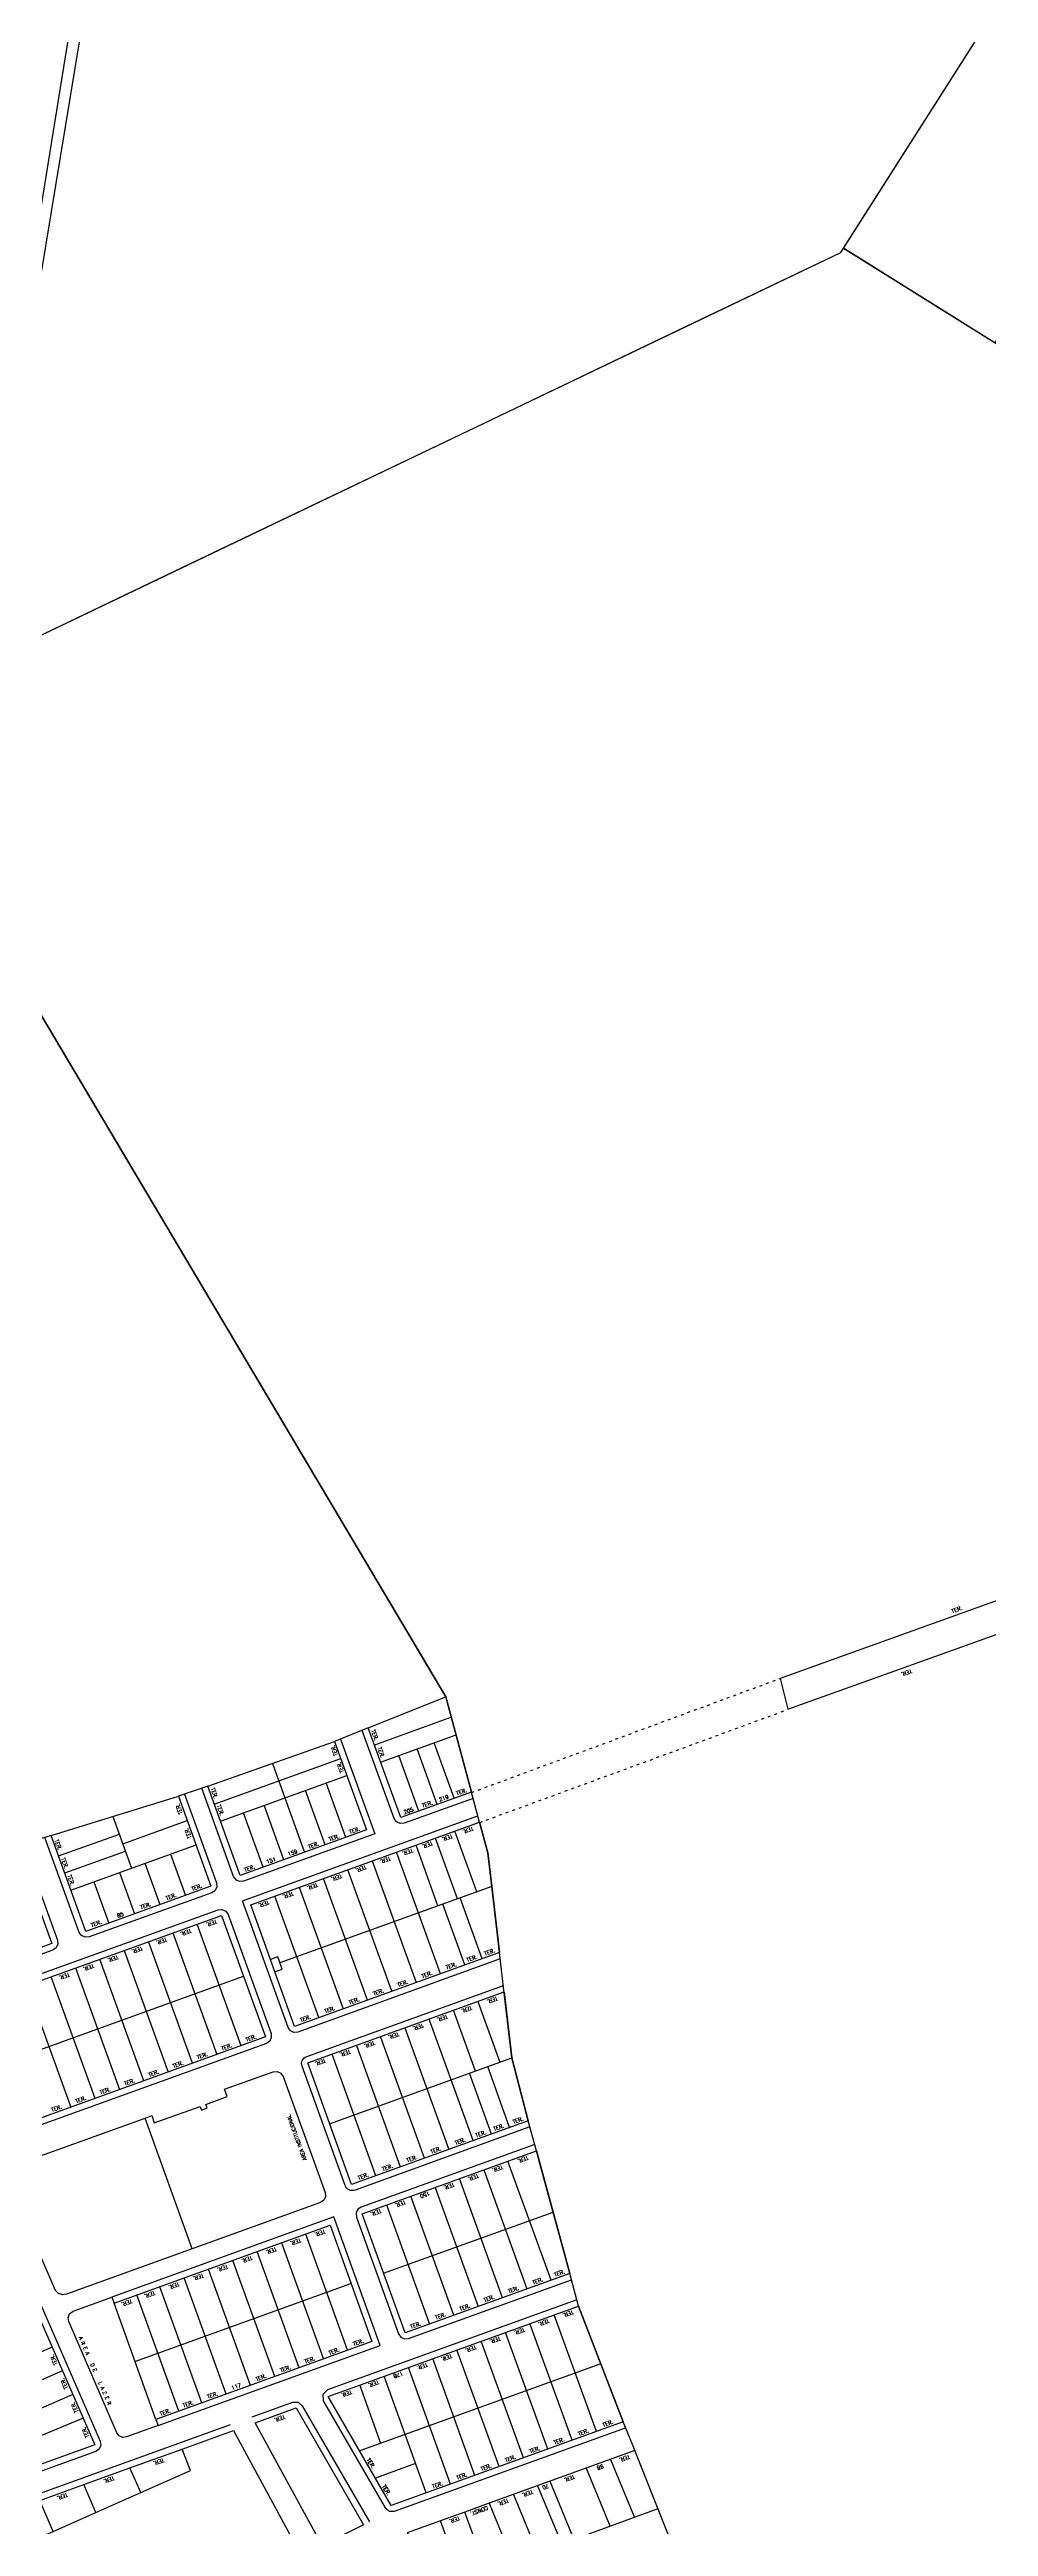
# Model space of a CAD drawing. Extents: x 714896 to 749292, y 8417558 to 8447149.
# Drawn here: x 741279 to 741643, y 8429095 to 8430053 of the extents above; entities that cross this region are included whole.
import ezdxf

# ---------------------------------------------------------------- set-up
doc = ezdxf.new("R2010")
doc.units = 0
doc.header["$MEASUREMENT"] = 0
doc.linetypes.add('ACAD_ISO03W100', pattern=[30, 12, -18])
for name, color, linetype in [('LOTE', 7, 'CONTINUOUS'), ('MEIO_FIO', 24, 'CONTINUOUS'), ('NUM-PORTA', 7, 'CONTINUOUS'), ('QUADRA', 6, 'CONTINUOUS'), ('TEXTO', 7, 'CONTINUOUS')]:
    doc.layers.add(name, color=color, linetype=linetype)
doc.styles.add('ROMANS', font='ROMANS.SHX', dxfattribs={"height": 1.5})

msp = doc.modelspace()

# ---------------------------------------------------------------- linework, layer by layer
at = {"layer": 'LOTE', "color": 7}
for points in [[(741402.57, 8429404.05), (741432.62, 8429416.11)], [(741434.74, 8429408.21), (741404.97, 8429397.43)], [(741340.55, 8429381.48), (741389.55, 8429398.87)], [(741407.35, 8429390.85), (741436.56, 8429401.43)], [(741435.83, 8429376.83), (741428.03, 8429398.34)], [(741343.02, 8429374.63), (741391.93, 8429392.28)], [(741365.52, 8429390.34), (741377.94, 8429355.93)], [(741422.19, 8429371.9), (741414.4, 8429393.4)], [(741429.24, 8429374.45), (741421.45, 8429395.96)], [(741279.89, 8429362.5), (741329.15, 8429377.71)], [(741345.4, 8429368.04), (741394.31, 8429385.7)], [(741385.94, 8429358.82), (741378.32, 8429379.92)], [(741393.93, 8429361.7), (741386.31, 8429382.81)], [(741303.81, 8429369.86), (741311.03, 8429349.86)], [(741307.62, 8429359.29), (741332.55, 8429368.29)], [(741361.95, 8429350.16), (741354.33, 8429371.27)], [(741369.95, 8429353.05), (741362.33, 8429374.15)], [(741282.76, 8429354.54), (741306.28, 8429363.02)], [(741287.51, 8429341.37), (741335.96, 8429358.85)], [(741429.54, 8429335.22), (741421.05, 8429358.73)], [(741437.06, 8429337.94), (741428.57, 8429361.45)], [(741444.59, 8429340.65), (741436.1, 8429364.17)], [(741285.14, 8429347.95), (741308.65, 8429356.44)], [(741316.2, 8429351.72), (741321.97, 8429335.73)], [(741326.08, 8429355.29), (741331.85, 8429339.3)], [(741411.69, 8429302.2), (741394.71, 8429349.23)], [(741404.12, 8429352.62), (741421.09, 8429305.59)], [(741430.5, 8429308.99), (741413.52, 8429356.02)], [(741296.45, 8429344.59), (741302.22, 8429328.6)], [(741306.33, 8429348.16), (741312.1, 8429332.17)], [(741383.47, 8429292.01), (741366.49, 8429339.04)], [(741450.37, 8429342.74), (741368.4, 8429313.15)], [(741375.9, 8429342.44), (741392.88, 8429295.41)], [(741402.28, 8429298.8), (741385.31, 8429345.83)], [(741439.91, 8429312.38), (741431.42, 8429335.9)], [(741446.64, 8429314.81), (741438.15, 8429338.33)], [(741334.56, 8429274.36), (741317.58, 8429321.41)], [(741326.98, 8429324.8), (741343.96, 8429277.75)], [(741353.37, 8429281.15), (741336.39, 8429328.18)], [(741289.35, 8429311.24), (741306.34, 8429264.17)], [(741315.75, 8429267.57), (741298.76, 8429314.63)], [(741308.17, 8429318.02), (741325.15, 8429270.96)], [(741366.42, 8429309.78), (741369.25, 8429310.8), (741367.55, 8429315.5), (741364.73, 8429314.48)], [(741247.48, 8429269.51), (741354.29, 8429308.06)], [(741270.54, 8429304.46), (741287.53, 8429257.38)], [(741296.93, 8429260.78), (741279.94, 8429307.85)], [(741443.16, 8429244.45), (741426.19, 8429291.48)], [(741444.08, 8429271.36), (741435.59, 8429294.88)], [(741445, 8429298.27), (741453.49, 8429274.76)], [(741424.35, 8429237.66), (741407.37, 8429284.69)], [(741416.78, 8429288.09), (741433.75, 8429241.06)], [(741387.64, 8429250.99), (741458.16, 8429276.45)], [(741405.54, 8429230.87), (741388.56, 8429277.9)], [(741397.97, 8429281.3), (741414.94, 8429234.27)], [(741457.27, 8429249.55), (741448.78, 8429273.06)], [(741450.22, 8429247), (741441.73, 8429270.52)], [(741334.5, 8429202.58), (741316.23, 8429253.18)], [(741473.28, 8429190.47), (741456.64, 8429236.56)], [(741428.42, 8429226.38), (741445.06, 8429180.29)], [(741454.47, 8429183.68), (741437.83, 8429229.77)], [(741447.24, 8429233.17), (741463.87, 8429187.08)], [(741408.52, 8429193.15), (741474.07, 8429216.81)], [(741409.61, 8429219.59), (741426.25, 8429173.5)], [(741435.65, 8429176.89), (741419.02, 8429222.98)], [(741368.98, 8429204.92), (741385.2, 8429159.96)], [(741394.61, 8429163.35), (741378.38, 8429208.32)], [(741366.39, 8429153.17), (741350.16, 8429198.13)], [(741375.8, 8429156.56), (741359.57, 8429201.53)], [(741312.33, 8429159.07), (741395.9, 8429189.23)], [(741338.17, 8429142.98), (741321.95, 8429187.95)], [(741347.58, 8429146.38), (741331.35, 8429191.34)], [(741356.99, 8429149.77), (741340.76, 8429194.74)], [(741320.45, 8429136.59), (741304.22, 8429181.55)], [(741329.31, 8429139.78), (741313.08, 8429184.75)], [(741490.83, 8429131.94), (741474.54, 8429177.09)], [(741462.61, 8429121.76), (741446.32, 8429166.91)], [(741472.02, 8429125.15), (741455.72, 8429170.3)], [(741481.43, 8429128.55), (741465.13, 8429173.69)], [(741280.26, 8429164.56), (741234.44, 8429144.54)], [(741492.56, 8429158.08), (741399.27, 8429124.42)], [(741443.8, 8429114.97), (741427.5, 8429160.12)], [(741453.21, 8429118.37), (741436.91, 8429163.52)], [(741284.27, 8429155.39), (741238.45, 8429135.38)], [(741407.43, 8429127.37), (741399.28, 8429149.94)], [(741424.99, 8429108.19), (741408.69, 8429153.34)], [(741434.39, 8429111.58), (741418.1, 8429156.73)], [(741288.27, 8429146.23), (741242.45, 8429126.22)], [(741292.28, 8429137.07), (741246.11, 8429117.85)], [(741333.76, 8429116.81), (741330.6, 8429125.15)], [(741420.89, 8429119.54), (741405.34, 8429113.93)], [(741496.33, 8429121.18), (741505.61, 8429098.63)], [(741260.59, 8429084.44), (741280.71, 8429093.34), (741297.17, 8429100.62), (741314.54, 8429108.31), (741333.76, 8429116.81)], [(741297.17, 8429100.62), (741292.48, 8429111.39)], [(741314.54, 8429108.31), (741310.38, 8429117.86)], [(741468.11, 8429111), (741477.41, 8429088.41)], [(741472.82, 8429112.69), (741482.1, 8429090.15)], [(741486.93, 8429117.79), (741496.2, 8429095.24)], [(741280.71, 8429093.34), (741275.51, 8429105.27)], [(741514.67, 8429102.03), (741430.11, 8429071.13)], [(741448.31, 8429077.78), (741439.89, 8429100.81)], [(741449.3, 8429104.21), (741458.63, 8429081.55)], [(741458.71, 8429107.6), (741468.02, 8429084.98)], [(741438.92, 8429074.35), (741430.49, 8429097.42)]]:
    msp.add_lwpolyline(points, dxfattribs=at)
at = {"layer": 'LOTE', "color": 7, "linetype": 'ACAD_ISO03W100', "ltscale": 0.09}
for points in [[(741442.57, 8429379.11), (741561.89, 8429423.18)], [(741445.7, 8429367.48), (741564.89, 8429411.18)]]:
    msp.add_lwpolyline(points, dxfattribs=at)
at = {"layer": 'MEIO_FIO'}
for points in [[(741391.89, 8429399.76), (741405.13, 8429363.09), (741354.33, 8429344.75), (741352.76, 8429344.63), (741351.54, 8429345.16), (741350.49, 8429346.56), (741338.17, 8429380.7)], [(741443.18, 8429376.82), (741416.46, 8429367.17), (741414.92, 8429367.04), (741413.52, 8429367.68), (741412.62, 8429368.97), (741400.25, 8429403.12)], [(741331.52, 8429378.5), (741343.91, 8429344.18), (741344.03, 8429342.6), (741343.39, 8429341.24), (741342.11, 8429340.34), (741294.6, 8429323.2), (741293.03, 8429323.07), (741291.61, 8429323.76), (741290.76, 8429325), (741277.51, 8429361.72)], [(741453.67, 8429314.69), (741375.38, 8429286.44), (741373.84, 8429286.3), (741372.49, 8429286.92), (741371.54, 8429288.24), (741353.89, 8429337.15), (741445, 8429370.04)], [(741268.9, 8429359.06), (741282.3, 8429321.94), (741282.44, 8429320.43), (741281.78, 8429319.01), (741280.5, 8429318.1), (741233.92, 8429301.29), (741232.45, 8429301.15), (741231.12, 8429301.7), (741230.15, 8429302.91), (741213.2, 8429341.69)], [(741465.13, 8429249.73), (741397.45, 8429225.3), (741396.87, 8429225.15), (741396.33, 8429225.12), (741395.66, 8429225.22), (741395.18, 8429225.39), (741394.69, 8429225.68), (741394.17, 8429226.15), (741393.84, 8429226.61), (741393.61, 8429227.1), (741376.97, 8429273.19), (741376.83, 8429273.76), (741376.8, 8429274.4), (741376.9, 8429275.01), (741377.09, 8429275.51), (741377.37, 8429275.97), (741377.71, 8429276.36), (741378.14, 8429276.71), (741378.78, 8429277.03), (741454.87, 8429304.49)], [(741466.97, 8429242.95), (741399.83, 8429218.71), (741398.61, 8429217.89), (741397.91, 8429216.51), (741398.02, 8429214.87), (741414.32, 8429169.72), (741415.19, 8429168.46), (741416.64, 8429167.78), (741418.16, 8429167.92), (741481.17, 8429190.67)], [(741202.2, 8429213.3), (741250.94, 8429230.89), (741252.38, 8429231.04), (741253.82, 8429230.42), (741254.7, 8429229.27), (741298.86, 8429128.25), (741299.08, 8429126.65), (741298.43, 8429125.15), (741297.13, 8429124.23), (741248.76, 8429106.78)], [(741321.3, 8429134.23), (741407.22, 8429165.25), (741389.29, 8429214.91), (741303.37, 8429183.9)], [(741483.28, 8429182.9), (741386.77, 8429148.09), (741384.96, 8429146.27), (741385.19, 8429143.76), (741409.11, 8429102.43), (741410.74, 8429101.09), (741412.72, 8429101.11), (741502.09, 8429133.34)], [(741357.68, 8429137.58), (741373.41, 8429143.26), (741375.43, 8429143.27), (741377.03, 8429141.94), (741403.03, 8429097.01)], [(741349.17, 8429134.52), (741251.89, 8429099.4), (741271.12, 8429055.39)]]:
    msp.add_lwpolyline(points, dxfattribs=at)
msp.add_lwpolyline([(741363.15, 8429282.02), (741258.81, 8429244.36), (741257.31, 8429244.22), (741255.96, 8429244.8), (741255.04, 8429245.98), (741235.34, 8429291.04), (741235.11, 8429292.57), (741235.8, 8429294.17), (741237.08, 8429295.06), (741344.48, 8429333.76), (741345.99, 8429333.89), (741347.46, 8429333.21), (741348.32, 8429331.95), (741364.96, 8429285.86), (741365.08, 8429284.29), (741364.44, 8429282.93), (741363.15, 8429282.02)], close=True, dxfattribs=at)
at = {"layer": 'QUADRA'}
for points in [[(741302, 8430124.4), (741276, 8429967), (741276, 8429967), (741258.06, 8429818.19), (741334.09, 8429854.53), (741447.12, 8429908.56), (741525.75, 8429946.14), (741585.36, 8429974.63), (741656.22, 8430085.99)], [(741258.06, 8429818.19), (741585.36, 8429974.63), (741586.43, 8429976.32), (741586.43, 8429976.32), (741683.31, 8429915.87)], [(741254.68, 8429715.53), (741432.62, 8429416.11), (741442.52, 8429379.24), (741442.52, 8429379.24), (741415.14, 8429369.35), (741402.57, 8429404.05), (741389.55, 8429398.87), (741401.93, 8429364.59), (741353.01, 8429346.94), (741340.55, 8429381.48), (741329.15, 8429377.71), (741341.73, 8429342.86), (741293.29, 8429325.38), (741279.89, 8429362.5), (741266.51, 8429358.32), (741280.12, 8429320.62), (741232.63, 8429303.48)], [(741521.2, 8429085.65), (741504.76, 8429126.88), (741501.17, 8429135.67), (741483.94, 8429180.48), (741480.52, 8429193.09), (741468.99, 8429235.55), (741467.63, 8429240.53), (741464.48, 8429252.15), (741458.16, 8429276.45), (741455.35, 8429300.41), (741453.37, 8429317.24), (741450.37, 8429342.74), (741448.85, 8429355.7), (741445.65, 8429367.61), (741442.57, 8429379.11), (741442.52, 8429379.24), (741432.62, 8429416.11), (741254.68, 8429715.53)], [(741738.83, 8429486.77), (741561.89, 8429423.18), (741564.84, 8429411.32), (741782, 8429489)], [(741270.72, 8429236.75), (741316.23, 8429253.18), (741318.8, 8429254.1), (741319.81, 8429251.28), (741337.5, 8429257.67), (741338.01, 8429256.25), (741340.26, 8429257.07), (741339.75, 8429258.48), (741348.03, 8429261.47), (741347.01, 8429264.29), (741365.83, 8429271.08), (741367.37, 8429271.21), (741368.76, 8429270.57), (741369.67, 8429269.28), (741385.9, 8429224.32), (741386.01, 8429222.7), (741385.39, 8429221.39), (741384.09, 8429220.48), (741334.5, 8429202.58), (741334.5, 8429202.58), (741285.8, 8429185), (741284.25, 8429184.75), (741282.69, 8429185.27), (741281.56, 8429186.44), (741267.26, 8429219.56)], [(741275.51, 8429105.27), (741292.48, 8429111.39), (741310.38, 8429117.86), (741330.6, 8429125.15), (741350.38, 8429132.29), (741373.19, 8429090.39)]]:
    msp.add_lwpolyline(points, dxfattribs=at)
for points in [[(741010.7, 8430098.88), (740981, 8430016.95), (740981, 8429998.74), (740999.59, 8429924.37), (741046.76, 8429944.58), (741160.45, 8429958.67), (741272.65, 8429971.35), (741287.5, 8430063.15), (741286.18, 8430067.11), (741144.43, 8430084.03), (741019.29, 8430098.05), (741010.7, 8430098.88)], [(741715.62, 8430050.7), (741682.6, 8429998.82), (741662.24, 8430011.52), (741656.87, 8430003.09), (741677.23, 8429990.38), (741645.02, 8429939.76), (741586.43, 8429976.32), (741658.01, 8430088.79)], [(741453.37, 8429317.24), (741374.06, 8429288.62), (741366.42, 8429309.78), (741364.73, 8429314.48), (741357.09, 8429335.65), (741445.65, 8429367.61), (741448.85, 8429355.7), (741450.37, 8429342.74), (741453.37, 8429317.24)], [(741362.78, 8429284.54), (741257.52, 8429246.55), (741237.42, 8429292.53), (741345.8, 8429331.57), (741362.78, 8429284.54)], [(741464.48, 8429252.15), (741396.13, 8429227.48), (741379.16, 8429274.51), (741455.17, 8429301.94), (741458.16, 8429276.45), (741464.48, 8429252.15)], [(741480.52, 8429193.09), (741416.84, 8429170.1), (741400.2, 8429216.19), (741467.63, 8429240.53), (741480.52, 8429193.09)], [(741249.65, 8429109.76), (741205.09, 8429211.68), (741252.22, 8429228.69), (741296.78, 8429126.76), (741249.65, 8429109.76)], [(741404.02, 8429166.75), (741320.45, 8429136.59), (741321.3, 8429134.23), (741309.09, 8429129.83), (741307.65, 8429129.68), (741306.23, 8429130.28), (741305.33, 8429131.43), (741286.72, 8429174.5), (741286.48, 8429176.08), (741287.01, 8429177.45), (741288.38, 8429178.49), (741303.37, 8429183.9), (741304.22, 8429181.55), (741387.79, 8429211.71), (741404.02, 8429166.75)], [(741501.17, 8429135.67), (741411.48, 8429103.32), (741387.06, 8429145.53), (741483.94, 8429180.48), (741501.17, 8429135.67)], [(741384.74, 8429087.87), (741358.89, 8429135.36), (741374.64, 8429141.08), (741400.79, 8429095.89), (741384.74, 8429087.87)], [(741515.46, 8429075.77), (741521.2, 8429085.65), (741521.2, 8429085.65), (741505.68, 8429124.56), (741449.3, 8429104.21), (741439.89, 8429100.81), (741430.49, 8429097.42), (741417.59, 8429092.76), (741430.11, 8429071.13), (741442.63, 8429049.49), (741515.46, 8429075.77)]]:
    msp.add_lwpolyline(points, close=True, dxfattribs=at)

# ---------------------------------------------------------------- texts
at = {"layer": 'NUM-PORTA', "style": 'ROMANS'}
for s, p in [('219', (741430.23, 8429375.58)), ('205', (741416.59, 8429370.66)), ('151', (741363.4, 8429351.46)), ('159', (741371.71, 8429354.46)), ('85', (741305.7, 8429330.64))]:
    msp.add_text(s, height=1.5, rotation=19.12801, dxfattribs=at).set_placement(p)
at = {"layer": 'NUM-PORTA', "color": 7, "style": 'ROMANS'}
for s, rotation, p in [('150', 199.48259, (741426.09, 8429224.85)), ('117', 19.42944, (741349.93, 8429148.01)), ('178', 199.48259, (741415.77, 8429155.2)), ('98', 199.94611, (741493.25, 8429119.31)), ('70', 199.94611, (741472.14, 8429111.69))]:
    msp.add_text(s, height=1.5, rotation=rotation, dxfattribs=at).set_placement(p)
at = {"layer": 'TEXTO', "color": 7, "style": 'ROMANS'}
for s, height, rotation, p in [('TER.', 1.506, 19.48145, (741628.54, 8429448.43)), ('TER.', 1.506, 199.48145, (741612.53, 8429426.87)), ('TER.', 1.5, 199.48259, (741427.13, 8429360.24)), ('TER.', 1.5, 199.48259, (741434.89, 8429363.04)), ('TER.', 1.5, 199.48259, (741442.88, 8429365.93)), ('TER.', 1.5, 199.48259, (741401.51, 8429350.99)), ('TER.', 1.5, 199.48259, (741410.91, 8429354.39)), ('TER.', 1.5, 199.48259, (741419.52, 8429357.49)), ('TER.', 1.5, 199.48259, (741373.29, 8429340.81)), ('TER.', 1.5, 199.48259, (741382.7, 8429344.2)), ('TER.', 1.5, 199.48259, (741392.1, 8429347.6)), ('TER.', 1.5, 199.42944, (741343.66, 8429329.99)), ('TER.', 1.5, 199.48259, (741363.88, 8429337.41)), ('TER.', 1.5, 199.42944, (741324.32, 8429323.02)), ('TER.', 1.5, 199.42944, (741333.73, 8429326.41)), ('TER.', 1.5, 199.42944, (741296.1, 8429312.85)), ('TER.', 1.5, 199.42944, (741305.51, 8429316.24)), ('TER.', 1.5, 199.42944, (741314.91, 8429319.63)), ('TER.', 1.5, 19.42944, (741432.94, 8429310.65)), ('TER.', 1.5, 19.42944, (741440.91, 8429313.53)), ('TER.', 1.5, 19.42944, (741447.75, 8429316)), ('TER.', 1.5, 199.42944, (741286.69, 8429309.46)), ('TER.', 1.5, 19.42944, (741404.72, 8429300.47)), ('TER.', 1.5, 19.42944, (741414.12, 8429303.86)), ('TER.', 1.5, 19.42944, (741423.53, 8429307.26)), ('TER.', 1.5, 19.42944, (741376.5, 8429290.28)), ('TER.', 1.5, 19.42944, (741385.91, 8429293.68)), ('TER.', 1.5, 19.42944, (741395.31, 8429297.07)), ('TER.', 1.5, 199.48259, (741432.98, 8429293.25)), ('TER.', 1.5, 199.48259, (741442.39, 8429296.64)), ('TER.', 1.5, 199.48259, (741452.32, 8429300.23)), ('TER.', 1.5, 19.42944, (741346.02, 8429279.28)), ('TER.', 1.5, 19.42944, (741355.43, 8429282.68)), ('TER.', 1.5, 199.48259, (741404.76, 8429283.06)), ('TER.', 1.5, 199.48259, (741414.17, 8429286.46)), ('TER.', 1.5, 199.48259, (741423.58, 8429289.85)), ('TER.', 1.5, 19.42944, (741327.21, 8429272.49)), ('TER.', 1.5, 19.42944, (741336.61, 8429275.89)), ('TER.', 1.5, 199.48259, (741385.79, 8429276.21)), ('TER.', 1.5, 199.48259, (741395.36, 8429279.67)), ('TER.', 1.5, 19.42944, (741298.99, 8429262.31)), ('TER.', 1.5, 19.42944, (741308.4, 8429265.7)), ('TER.', 1.5, 19.42944, (741317.8, 8429269.1)), ('TER.', 1.5, 19.42944, (741280.18, 8429255.52)), ('TER.', 1.5, 19.42944, (741289.58, 8429258.91)), ('AREA INSTITUCIONAL', 1.4, 110.12424, (741378.78, 8429237.04)), ('TER.', 1.5, 19.42944, (741458.75, 8429250.87)), ('TER.', 1.5, 19.42944, (741436.33, 8429242.78)), ('TER.', 1.5, 19.42944, (741444.36, 8429245.67)), ('TER.', 1.5, 19.42944, (741451.3, 8429248.18)), ('TER.', 1.5, 19.42944, (741408.29, 8429232.65)), ('TER.', 1.5, 19.42944, (741417.7, 8429236.05)), ('TER.', 1.5, 19.42944, (741426.93, 8429239.38)), ('TER.', 1.5, 199.48259, (741454.31, 8429235.03)), ('TER.', 1.5, 199.48259, (741464.17, 8429238.59)), ('TER.', 1.5, 19.42944, (741398.88, 8429229.26)), ('TER.', 1.5, 199.48259, (741435.5, 8429228.24)), ('TER.', 1.5, 199.48259, (741444.91, 8429231.64)), ('TER.', 1.5, 199.48259, (741407.28, 8429218.06)), ('TER.', 1.5, 199.48259, (741416.69, 8429221.45)), ('TER.', 1.5, 198.98071, (741376.2, 8429206.7)), ('TER.', 1.5, 198.98071, (741385.61, 8429210.1)), ('TER.', 1.5, 198.98071, (741347.98, 8429196.52)), ('TER.', 1.5, 198.98071, (741357.39, 8429199.91)), ('TER.', 1.5, 198.98071, (741366.79, 8429203.31)), ('TER.', 1.5, 198.98071, (741319.76, 8429186.33)), ('TER.', 1.5, 198.98071, (741329.17, 8429189.73)), ('TER.', 1.5, 198.98071, (741338.58, 8429193.12)), ('TER.', 1.5, 19.42944, (741456.96, 8429185.37)), ('TER.', 1.5, 19.42944, (741466.37, 8429188.77)), ('TER.', 1.5, 19.42944, (741474.76, 8429191.8)), ('TER.', 1.5, 198.98071, (741310.9, 8429183.13)), ('TER.', 1.5, 19.42944, (741428.74, 8429175.19)), ('TER.', 1.5, 19.42944, (741438.15, 8429178.58)), ('TER.', 1.5, 19.42944, (741447.55, 8429181.98)), ('TER.', 1.5, 199.48259, (741481.61, 8429178.95)), ('A R E A   D E    L A Z E R', 1.4, 293.47163, (741290.54, 8429168.3)), ('TER.', 1.5, 19.42944, (741396.96, 8429164.99)), ('TER.', 1.5, 19.42944, (741419.08, 8429171.7)), ('TER.', 1.5, 199.48259, (741453.39, 8429168.77)), ('TER.', 1.5, 199.48259, (741462.8, 8429172.16)), ('TER.', 1.5, 199.48259, (741472.21, 8429175.56)), ('TER.', 1.5, 114.08668, (741282.49, 8429157.98)), ('TER.', 1.5, 19.42944, (741368.74, 8429154.8)), ('TER.', 1.5, 19.42944, (741378.15, 8429158.2)), ('TER.', 1.5, 19.42944, (741387.55, 8429161.59)), ('TER.', 1.5, 199.48259, (741425.17, 8429158.59)), ('TER.', 1.5, 199.48259, (741434.58, 8429161.98)), ('TER.', 1.5, 199.48259, (741443.99, 8429165.38)), ('TER.', 1.5, 114.08668, (741286.5, 8429148.81)), ('TER.', 1.5, 19.42944, (741359.33, 8429151.41)), ('TER.', 1.5, 199.48259, (741395.9, 8429148.03)), ('TER.', 1.5, 199.48259, (741406.36, 8429151.81)), ('TER.', 1.5, 114.08668, (741290.5, 8429139.65)), ('TER.', 1.5, 19.42944, (741322.25, 8429138.02)), ('TER.', 1.5, 19.42944, (741331.12, 8429141.22)), ('TER.', 1.5, 19.42944, (741340.52, 8429144.62)), ('TER.', 1.5, 200.03854, (741369.97, 8429138.45)), ('TER.', 1.5, 114.08668, (741294.73, 8429129.97)), ('TER.', 1.5, 19.42944, (741474.61, 8429126.87)), ('TER.', 1.5, 19.42944, (741484.02, 8429130.27)), ('TER.', 1.5, 19.42944, (741493.51, 8429133.69)), ('TER.', 1.5, 302.40978, (741401.82, 8429121.07)), ('TER.', 1.5, 19.42944, (741446.39, 8429116.69)), ('TER.', 1.5, 19.42944, (741455.8, 8429120.09)), ('TER.', 1.5, 19.42944, (741465.2, 8429123.48)), ('TER.', 1.5, 199.94611, (741503.5, 8429123)), ('TER.', 1.5, 302.40978, (741407.82, 8429110.71)), ('TER.', 1.5, 19.42944, (741427.58, 8429109.91)), ('TER.', 1.5, 19.42944, (741436.98, 8429113.3)), ('TER.', 1.5, 199.94611, (741465.9, 8429109.43)), ('TER.', 1.5, 199.94611, (741482.11, 8429115.29)), ('CONST.', 1.5, 199.94611, (741448.62, 8429103.2)), ('TER.', 1.5, 199.94611, (741456.49, 8429106.04)), ('TER.', 1.5, 199.94611, (741437.68, 8429099.25))]:
    msp.add_text(s, height=height, rotation=rotation, dxfattribs=at).set_placement(p)
at = {"layer": 'TEXTO', "style": 'ROMANS'}
for height, rotation, p in [(1.5, 109.12801, (741390.89, 8429393.52)), (1.5, 289.12801, (741403.69, 8429403.09)), (1.5, 289.12801, (741406.13, 8429396.35)), (1.5, 109.12801, (741393.23, 8429387.03)), (1.5, 289.12801, (741341.59, 8429380.62)), (1.5, 19.12801, (741436.88, 8429377.98)), (1.5, 109.12801, (741330.81, 8429370.94)), (1.5, 289.12801, (741343.96, 8429374.03)), (1.5, 19.12801, (741423.65, 8429373.21)), (1.5, 289.12801, (741281.2, 8429360.66)), (1.5, 109.12801, (741334.19, 8429361.58)), (1.5, 19.12801, (741379.63, 8429357.32)), (1.5, 19.12801, (741387.56, 8429360.18)), (1.5, 19.12801, (741395.48, 8429363.04)), (1.5, 289.12801, (741283.77, 8429353.53)), (1.5, 19.12801, (741354.88, 8429348.39)), (1.5, 289.12801, (741286.15, 8429346.94)), (1.5, 19.12801, (741324.55, 8429337.44)), (1.5, 19.12801, (741334.43, 8429341.01)), (1.5, 19.12801, (741295.6, 8429326.99)), (1.5, 19.12801, (741314.67, 8429333.88)), (1.499, 199.4614, (741323.24, 8429121.7)), (1.499, 199.4614, (741304, 8429114.75)), (1.499, 199.4614, (741285.96, 8429108.24))]:
    msp.add_text('TER.', height=height, rotation=rotation, dxfattribs=at).set_placement(p)

doc.saveas('drawing.dxf')
